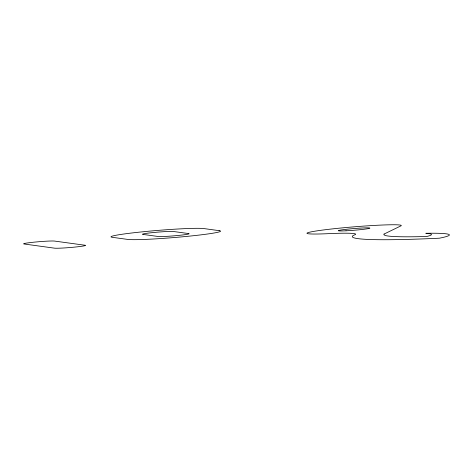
<?xml version="1.0" encoding="UTF-8"?>
<svg xmlns="http://www.w3.org/2000/svg" width="473" height="473" viewBox="0 0 473 473"><rect width="100%" height="100%" fill="white"/><g stroke="black" fill="none" stroke-linecap="round" stroke-linejoin="round"><path stroke-width="0.71" d="M384.029 234.082L383.958 234.815L385.158 235.442A140.859 7.615 -4.7 0 0 426.776 236.482A89.882 4.86 -4.7 0 0 431.4 234.744L431.465 234.46A90.012 4.866 -4.7 0 0 425.842 233.284L431.683 233.23A104.693 5.664 -4.7 0 1 439.334 238.203A192.7 10.424 -4.7 0 1 353.041 235.613L355.607 234.383A62.915 3.4 -4.7 0 0 329.805 233.591A47.33 2.56 -4.7 0 1 311.057 231.882A47.33 2.56 -4.7 0 1 367.964 225.81A47.33 2.56 -4.7 0 1 400.584 226.035L384.029 234.082M219.153 230.658L203.987 228.583A47.33 2.56 -4.7 0 0 146.831 231.392A47.33 2.56 -4.7 0 0 112.426 237.328L127.592 239.403A47.33 2.56 -4.7 0 0 184.748 236.595A47.33 2.56 -4.7 0 0 219.153 230.658M188.632 233.573L173.467 231.498A15.775 0.851 -4.7 0 0 154.411 232.432A15.775 0.851 -4.7 0 0 142.947 234.413L158.112 236.488A15.775 0.851 -4.7 0 0 177.168 235.554A15.775 0.851 -4.7 0 0 188.632 233.573M84.969 245.239L54.632 241.082A15.775 0.851 -4.7 0 0 35.581 242.016A15.775 0.851 -4.7 0 0 24.111 243.997L54.448 248.154A15.775 0.851 -4.7 0 0 73.498 247.219A15.775 0.851 -4.7 0 0 84.969 245.239M346.023 230.794A15.775 0.851 -4.7 0 0 369.856 228.122A15.775 0.851 -4.7 0 0 346.52 229.269A15.775 0.851 -4.7 0 0 346.023 230.794"/></g></svg>
